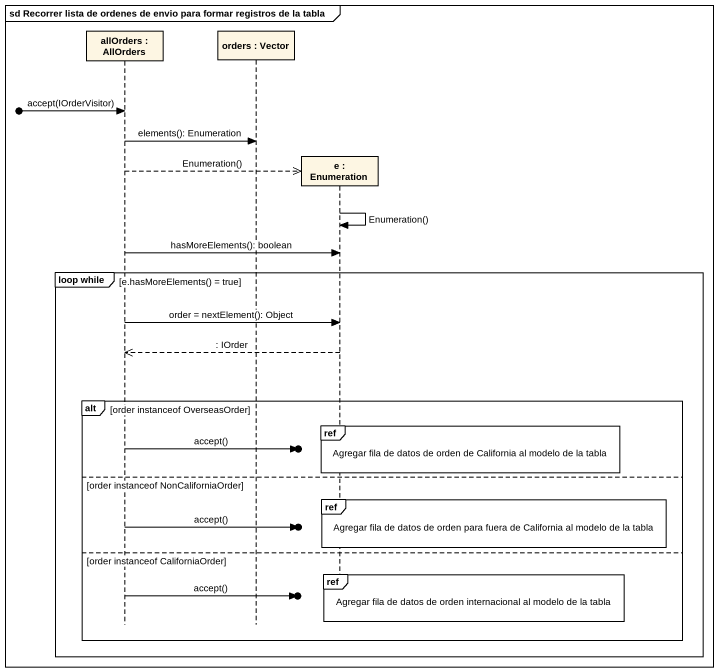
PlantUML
@startuml
mainframe sd Recorrer lista de ordenes de envio para formar registros de la tabla
hide footbox
participant "allOrders : AllOrders" as allOrders
participant "orders : Vector" as orders
participant "e : Enumeration" as e

[o-> allOrders : accept(IOrderVisitor)
allOrders -> orders : elements(): Enumeration
allOrders -->> e ** : Enumeration()
e -> e : Enumeration()
allOrders -> e : hasMoreElements(): boolean
group loop while [e.hasMoreElements() = true]
  allOrders -> e : order = nextElement(): Object
  e -->> allOrders : : IOrder
  alt order instanceof OverseasOrder
    ref over e : Agregar fila de datos de orden de California al modelo de la tabla
    allOrders ->o] : accept()
  else order instanceof NonCaliforniaOrder
    ref over e : Agregar fila de datos de orden para fuera de California al modelo de la tabla
    allOrders ->o] : accept()
  else order instanceof CaliforniaOrder
    ref over e : Agregar fila de datos de orden internacional al modelo de la tabla
    allOrders ->o] : accept()
  end
end
@enduml
